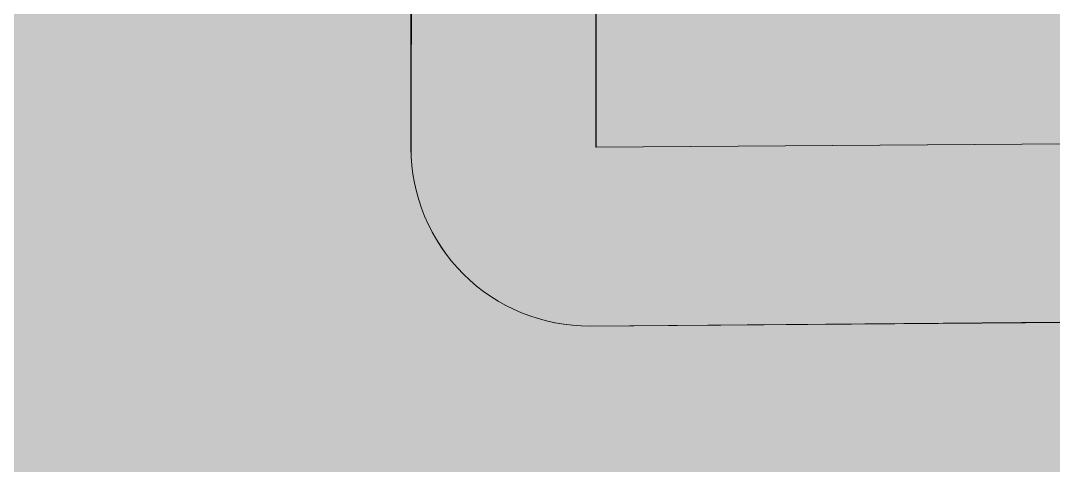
# Model space of a CAD drawing. Header units: millimetres. Extents: x 141848 to 1648660, y -821378 to -151356.
# Drawn here: x 387635 to 399228, y -277161 to -272172 of the extents above; entities that cross this region are included whole.
import ezdxf

# ---------------------------------------------------------------- set-up
doc = ezdxf.new("R2010")
doc.units = ezdxf.units.MM
doc.header["$MEASUREMENT"] = 0
doc.layers.add('Sols_ Dalles', color=7, linetype='Continuous')

# ---------------------------------------------------------------- blocks, each defined once
blk = doc.blocks.new('Dalle_31_2', base_point=(360548, -295063))
at = {"linetype": 'Continuous', "lineweight": 0, "true_color": 0x6f6f6f}
h = blk.add_hatch(color=8, dxfattribs=at)
h.paths.add_polyline_path([(360548, -295063), (487920, -293827), (487920, -270903), (487463, -270903), (472886, -271041), (472886, -271062, 0.001346), (472886, -271073), (472897, -273095, -0.414214), (470908, -275106), (462184, -275106, -0.005189), (462131, -275116), (454148, -275196), (438771, -275253, -0.386553), (436573, -273475, -0.025189), (436562, -273329), (436569, -267730, -0.098562), (436800, -266944), (436817, -266952, -0.258849), (438655, -265606), (438653, -265587), (439337, -265587), (439337, -265687), (439337, -270687), (469237, -270687), (469237, -265687), (470908, -265687), (472605, -265687), (472605, -163738), (371863, -163738), (371863, -271041), (371883, -271041), (371883, -272001), (371883, -272001, -0.409427), (367883, -275935), (360548, -275935)])
h.paths.add_polyline_path([(377135, -260640), (373845, -260640), (373845, -248365), (373845, -243090), (373845, -242190), (377135, -242190)], flags=0)
h.paths.add_polyline_path([(380203, -193811), (380203, -171996), (431506, -171996), (464310, -171996), (464310, -262266), (464310, -262366), (438594, -262351), (437926, -262351), (436550, -262351), (436550, -189811), (412055, -189811), (412055, -201781), (412055, -204496), (415454, -204496), (415454, -208496), (415454, -218296), (405655, -218296), (405655, -222496), (415475, -222496), (415475, -260811), (380203, -260811), (380203, -230016)], flags=0)
h.paths.add_polyline_path([(381437, -269434, -0.090319), (381558, -268728, -0.201449), (382612, -267593, -0.104211), (383418, -267415), (384017, -267409, -0.104045), (384825, -267571, -0.238255), (385984, -268953, -0.055189), (386036, -269390), (386038, -269611), (386051, -270890), (385792, -271893, -0.267949), (384070, -272909), (383470, -272915, -0.193717), (382079, -272370, -0.070569), (381728, -271931, -0.131652), (381451, -270934)], flags=0)
h.paths.add_polyline_path([(392017, -273452), (392030, -267378, -0.380557), (394017, -265610), (394094, -265610), (394094, -270610), (409094, -270610), (409094, -265610), (414056, -265610, -0.414214), (415556, -267110), (415556, -273661, -0.345502), (413837, -275433), (394027, -275599, -0.415791), (392017, -273599)], flags=0)
h.paths.add_polyline_path([(424210, -271504, -0.134474), (423930, -270485), (423930, -268985, -0.414214), (425930, -266985), (426530, -266985, -0.414214), (428530, -268985), (428530, -270485, -0.12882), (428274, -271466, -0.270936), (426530, -272485), (425930, -272485, -0.26498)], flags=0)
at = {"color": 9, "linetype": 'Continuous', "lineweight": 5, "flags": 128}
blk.add_lwpolyline([(392017, -273452), (392017, -273599, 0.415791), (394027, -275599), (413837, -275433, 0.345502), (415556, -273661), (415556, -267110, 0.414214), (414056, -265610), (409094, -265610), (409094, -270610), (394094, -270610), (394094, -265610), (394017, -265610, 0.380557), (392030, -267378)], format="xyb", close=True, dxfattribs=at)
blk = doc.blocks.new('Dalle_58_2', base_point=(394017, -265610))
at = {"layer": 'Sols_ Dalles', "linetype": 'Continuous', "lineweight": 0, "true_color": 0x2e271c}
blk.add_hatch(color=250, dxfattribs=at).paths.add_polyline_path([(394017, -265610, 0.414214), (392017, -267610), (392017, -273599, 0.415791), (394027, -275599), (413577, -275452, 0.414214), (415567, -273441), (415556, -271419, -0.001346), (415556, -271408), (415556, -267610), (415556, -267110, 0.414214), (414056, -265610), (409094, -265610), (409094, -270610), (409271, -270610), (409271, -267597), (414271, -267564), (414271, -271408), (414271, -271408, 0.001346), (414271, -271426), (414271, -271426), (414282, -273450), (394094, -273590), (394094, -271810), (394094, -270610), (394094, -265610)])
at = {"layer": 'Sols_ Dalles', "color": 250, "linetype": 'Continuous', "lineweight": 5, "true_color": 0x1f1f1f, "flags": 128}
blk.add_lwpolyline([(414282, -273450), (394094, -273590), (394094, -271810), (394094, -270610), (394094, -265610), (394017, -265610, 0.414214), (392017, -267610), (392017, -273599, 0.415791), (394027, -275599), (413577, -275452, 0.414214)], format="xyb", dxfattribs=at)
blk = doc.blocks.new('Dalle_59_2', base_point=(394094, -271810))
at = {"linetype": 'Continuous', "lineweight": 0, "true_color": 0x90b349}
blk.add_hatch(color=55, dxfattribs=at).paths.add_polyline_path([(394094, -271810), (394094, -273590), (414282, -273450), (414271, -271436), (414271, -271499), (409271, -271499), (409271, -270610), (406815, -270610), (406594, -270610), (404094, -270610), (401594, -270610), (399094, -270610), (396594, -270610), (394094, -270610)])
at = {"color": 7, "linetype": 'Continuous', "lineweight": 5, "flags": 128}
blk.add_lwpolyline([(394094, -271810), (394094, -273590), (414282, -273450), (414271, -271436), (414271, -271499), (409271, -271499), (409271, -270610), (406815, -270610), (406594, -270610), (404094, -270610), (401594, -270610), (399094, -270610), (396594, -270610), (394094, -270610)], close=True, dxfattribs=at)

msp = doc.modelspace()

# ---------------------------------------------------------------- block references
at = {"color": 9, "linetype": 'Continuous', "lineweight": 5}
msp.add_blockref('Dalle_31_2', (360547.961, -295062.571), dxfattribs=at)
at = {"color": 7, "linetype": 'Continuous', "lineweight": 5}
msp.add_blockref('Dalle_59_2', (394094.233, -271810.115), dxfattribs=at)
at = {"layer": 'Sols_ Dalles', "color": 250, "linetype": 'Continuous', "lineweight": 5, "true_color": 0x1f1f1f}
msp.add_blockref('Dalle_58_2', (394016.505, -265609.826), dxfattribs=at)

doc.saveas('drawing.dxf')
